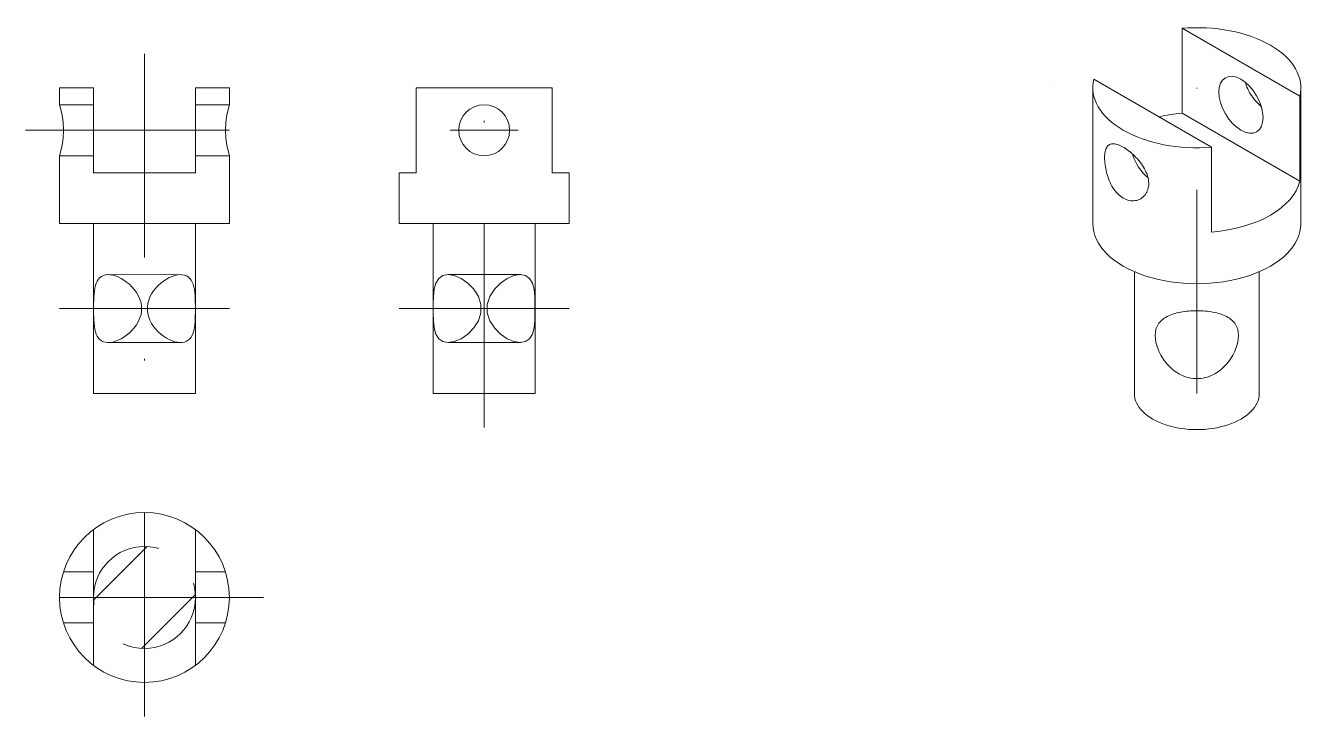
# Model space of a CAD drawing. Header units: millimetres. Extents: x -17 to 58.3, y -9 to 31.7.
import ezdxf

# ---------------------------------------------------------------- set-up
doc = ezdxf.new("R2010")
doc.units = ezdxf.units.MM
doc.linetypes.add('DASHDOT', pattern=[24, 12, -5.95, 0.1, -5.95])
doc.linetypes.add('DASHED2', pattern=[9, 6, -3])
doc.layers.get('0').update_dxf_attribs({"lineweight": 13, "true_color": 0xffffff})
doc.layers.add('center', color=1, linetype='DASHDOT', lineweight=13, true_color=0xff0000)
doc.layers.add('hidden', color=7, linetype='DASHED2', lineweight=13, true_color=0xffffff)

msp = doc.modelspace()

# ---------------------------------------------------------------- linework, layer by layer
for p, q in [((51.095, 31.5), (51.095, 26.5)), ((58.024, 27.5), (51.095, 31.5)), ((-15, 28), (-13, 28)), ((-15, 27), (-15, 28)), ((-13, 23), (-13, 28)), ((-7, 28), (-7, 23)), ((-7, 28), (-5, 28)), ((-5, 28), (-5, 27)), ((14, 28), (6, 28)), ((6, 23), (6, 28)), ((14, 23), (14, 28)), ((45.838, 28), (45.838, 20)), ((52.828, 24.5), (45.899, 28.5)), ((58.085, 28), (58.085, 20)), ((58.024, 27.5), (58.024, 22.5)), ((58.024, 22.5), (51.095, 26.5)), ((52.828, 24.5), (52.828, 19.5)), ((-15, 20), (-15, 24)), ((-5, 24), (-5, 20)), ((-13, 23), (-7, 23)), ((5, 20), (5, 23)), ((5, 23), (6, 23)), ((14, 23), (15, 23)), ((15, 23), (15, 20)), ((-5, 20), (-15, 20)), ((-13, 10), (-13, 20)), ((-7, 20), (-7, 10)), ((15, 20), (5, 20)), ((7, 10), (7, 20)), ((13, 20), (13, 10)), ((48.287, 17.171), (48.287, 9.999)), ((55.636, 17.171), (55.636, 9.999)), ((-7, 10), (-13, 10)), ((13, 10), (7, 10)), ((-13, 2), (-13, -6)), ((-7, 2), (-7, -6))]:
    msp.add_line(p, q)
for points in [[(43.301, 28), (43.301, 28)], [(43.301, 28), (43.301, 28)], [(43.301, 28), (43.301, 28)], [(43.301, 28), (43.301, 28)], [(55.756, 26.894), (55.673, 26.97), (55.586, 27.055), (55.502, 27.143), (55.42, 27.234), (55.341, 27.328), (55.265, 27.425), (55.194, 27.524), (55.127, 27.625), (55.065, 27.727), (55.009, 27.831), (54.958, 27.936), (54.914, 28.041), (54.876, 28.146), (54.845, 28.251), (54.832, 28.31)], [(-15, 24), (-14.978, 24.073), (-14.922, 24.286), (-14.851, 24.618), (-14.792, 25.036), (-14.77, 25.5), (-14.792, 25.964), (-14.851, 26.382), (-14.922, 26.714), (-14.978, 26.927), (-15, 27)], [(-5, 27), (-5.022, 26.927), (-5.078, 26.714), (-5.149, 26.382), (-5.208, 25.964), (-5.23, 25.5), (-5.208, 25.036), (-5.149, 24.618), (-5.078, 24.286), (-5.022, 24.073), (-5, 24)], [(47.631, 21.5), (47.718, 21.454), (47.806, 21.416), (47.895, 21.386), (47.984, 21.364), (48.074, 21.349), (48.163, 21.343), (48.25, 21.345), (48.337, 21.355), (48.421, 21.373), (48.503, 21.398), (48.582, 21.431), (48.658, 21.471), (48.729, 21.518), (48.796, 21.572), (48.858, 21.632), (48.914, 21.698), (48.965, 21.769), (49.009, 21.846), (49.047, 21.927), (49.078, 22.013), (49.102, 22.102), (49.118, 22.195), (49.128, 22.291), (49.13, 22.39), (49.124, 22.491), (49.111, 22.593), (49.091, 22.697), (49.063, 22.801), (49.029, 22.907), (48.988, 23.012), (48.94, 23.117), (48.887, 23.221), (48.827, 23.324), (48.763, 23.426), (48.694, 23.526), (48.62, 23.624), (48.543, 23.719), (48.463, 23.812), (48.379, 23.901), (48.294, 23.988), (48.207, 24.07), (48.118, 24.149), (48.029, 24.224), (47.94, 24.294), (47.85, 24.359), (47.762, 24.419), (47.674, 24.474), (47.589, 24.524), (47.505, 24.568), (47.423, 24.606), (47.344, 24.638), (47.267, 24.664), (47.194, 24.683), (47.124, 24.696), (47.057, 24.702), (46.995, 24.701), (46.936, 24.693), (46.88, 24.679), (46.829, 24.658), (46.782, 24.629), (46.739, 24.594), (46.7, 24.552), (46.666, 24.503), (46.635, 24.448), (46.608, 24.385), (46.586, 24.317), (46.567, 24.243), (46.552, 24.162), (46.542, 24.077), (46.535, 23.986), (46.532, 23.89), (46.533, 23.789), (46.538, 23.685), (46.546, 23.577), (46.559, 23.467), (46.576, 23.354), (46.596, 23.238), (46.621, 23.122), (46.65, 23.005), (46.683, 22.887), (46.719, 22.771), (46.76, 22.655), (46.805, 22.541), (46.854, 22.429), (46.908, 22.32), (46.965, 22.214), (47.025, 22.112), (47.09, 22.015), (47.158, 21.923), (47.23, 21.837), (47.305, 21.756), (47.383, 21.681), (47.463, 21.614), (47.546, 21.553), (47.631, 21.5)], [(-10.167, 15), (-10.18, 15.199), (-10.22, 15.396), (-10.284, 15.59), (-10.371, 15.777), (-10.478, 15.957), (-10.602, 16.127), (-10.74, 16.286), (-10.89, 16.432), (-11.048, 16.564), (-11.21, 16.68), (-11.376, 16.78), (-11.541, 16.862), (-11.703, 16.925), (-11.861, 16.97), (-12.013, 16.994), (-12.156, 16.999), (-12.29, 16.984), (-12.413, 16.95), (-12.523, 16.896), (-12.622, 16.823), (-12.707, 16.732), (-12.78, 16.624), (-12.84, 16.5), (-12.887, 16.36), (-12.924, 16.208), (-12.951, 16.043), (-12.97, 15.868), (-12.982, 15.684), (-12.99, 15.494), (-12.994, 15.298), (-12.995, 15.1), (-12.995, 14.9), (-12.994, 14.702), (-12.99, 14.506), (-12.982, 14.316), (-12.97, 14.132), (-12.951, 13.957), (-12.924, 13.792), (-12.887, 13.64), (-12.84, 13.5), (-12.78, 13.376), (-12.707, 13.268), (-12.622, 13.177), (-12.523, 13.104), (-12.413, 13.05), (-12.29, 13.016), (-12.156, 13.001), (-12.013, 13.006), (-11.861, 13.03), (-11.703, 13.075), (-11.541, 13.138), (-11.376, 13.22), (-11.21, 13.32), (-11.048, 13.436), (-10.89, 13.568), (-10.74, 13.714), (-10.602, 13.873), (-10.478, 14.043), (-10.371, 14.223), (-10.284, 14.41), (-10.22, 14.604), (-10.18, 14.801), (-10.167, 15)], [(12.121, 13), (12.433, 13.058), (12.674, 13.229), (12.841, 13.503), (12.937, 13.864), (12.981, 14.291), (12.994, 14.759), (12.994, 15.241), (12.981, 15.709), (12.937, 16.136), (12.841, 16.497), (12.674, 16.771), (12.433, 16.942), (12.121, 17), (11.756, 16.942), (11.36, 16.771), (10.965, 16.497), (10.61, 16.136), (10.336, 15.709), (10.186, 15.241), (10.186, 14.759), (10.336, 14.291), (10.61, 13.864), (10.965, 13.503), (11.36, 13.229), (11.756, 13.058), (12.121, 13)], [(51.962, 10.879), (52.084, 10.882), (52.205, 10.893), (52.327, 10.912), (52.447, 10.937), (52.566, 10.969), (52.684, 11.009), (52.799, 11.055), (52.913, 11.108), (53.024, 11.167), (53.133, 11.233), (53.239, 11.304), (53.341, 11.382), (53.441, 11.464), (53.536, 11.551), (53.628, 11.643), (53.715, 11.739), (53.798, 11.839), (53.877, 11.943), (53.95, 12.049), (54.019, 12.157), (54.083, 12.268), (54.141, 12.38), (54.194, 12.493), (54.242, 12.606), (54.284, 12.719), (54.32, 12.832), (54.35, 12.943), (54.374, 13.053), (54.392, 13.161), (54.404, 13.266), (54.41, 13.369), (54.41, 13.468), (54.404, 13.565), (54.392, 13.658), (54.374, 13.747), (54.35, 13.833), (54.32, 13.915), (54.284, 13.993), (54.242, 14.067), (54.194, 14.138), (54.141, 14.205), (54.083, 14.268), (54.019, 14.328), (53.95, 14.384), (53.877, 14.437), (53.798, 14.486), (53.715, 14.532), (53.628, 14.576), (53.536, 14.616), (53.441, 14.653), (53.341, 14.687), (53.239, 14.718), (53.133, 14.746), (53.024, 14.771), (52.913, 14.794), (52.799, 14.814), (52.684, 14.831), (52.566, 14.846), (52.447, 14.858), (52.327, 14.867), (52.205, 14.874), (52.084, 14.878), (51.962, 14.879), (51.839, 14.878), (51.718, 14.874), (51.596, 14.867), (51.476, 14.858), (51.357, 14.846), (51.24, 14.831), (51.124, 14.814), (51.01, 14.794), (50.899, 14.771), (50.79, 14.746), (50.684, 14.718), (50.582, 14.687), (50.482, 14.653), (50.387, 14.616), (50.295, 14.576), (50.208, 14.532), (50.125, 14.486), (50.046, 14.437), (49.973, 14.384), (49.904, 14.328), (49.84, 14.268), (49.782, 14.205), (49.729, 14.138), (49.681, 14.067), (49.64, 13.993), (49.604, 13.915), (49.573, 13.833), (49.549, 13.747), (49.531, 13.658), (49.519, 13.565), (49.513, 13.468), (49.513, 13.369), (49.519, 13.266), (49.531, 13.161), (49.549, 13.053), (49.573, 12.943), (49.604, 12.832), (49.64, 12.719), (49.681, 12.606), (49.729, 12.493), (49.782, 12.38), (49.84, 12.268), (49.904, 12.157), (49.973, 12.049), (50.046, 11.943), (50.125, 11.839), (50.208, 11.739), (50.295, 11.643), (50.387, 11.551), (50.482, 11.464), (50.582, 11.382), (50.684, 11.304), (50.79, 11.233), (50.899, 11.167), (51.01, 11.108), (51.124, 11.055), (51.24, 11.009), (51.357, 10.969), (51.476, 10.937), (51.596, 10.912), (51.718, 10.893), (51.839, 10.882), (51.962, 10.879)]]:
    msp.add_lwpolyline(points)
for centre, radius in [((10, 25.5), 1.5), ((-10, -2), 5)]:
    msp.add_circle(centre, radius)
for centre, major_axis, start_param, end_param in [((51.962, 28), (-6.124, 0), 2.999696, 4.854286), ((51.962, 28), (-6.124, 0), 6.141288, 7.995879), ((51.962, 23), (-6.124, 0), 4.854286, 5.08627), ((49.363, 24), (0.919, -1.591), 4.327537, 5.287379), ((51.962, 23), (-6.124, 0), 1.712693, 2.999696), ((51.962, 20), (-6.124, 0), 0, 3.141593), ((51.962, 9.999), (-3.674, 0), 0, 3.141593)]:
    msp.add_ellipse(centre, major_axis=major_axis, ratio=0.57735, start_param=start_param, end_param=end_param)
msp.add_ellipse((54.56, 27), major_axis=(0.919, -1.591), ratio=0.57735)
at = {"layer": 'center'}
for p, q in [((-10, 30), (-10, 8)), ((10, 8), (10, 30)), ((51.962, 10), (51.962, 28)), ((-17, 25.5), (-3, 25.5)), ((12, 25.5), (8, 25.5)), ((-15, 15), (-5, 15)), ((5, 15), (15, 15)), ((-10, -9), (-10, 5)), ((-3, -2), (-17, -2))]:
    msp.add_line(p, q, dxfattribs=at)
msp.add_lwpolyline([(43.301, 28), (43.301, 28)], dxfattribs=at)
msp.add_lwpolyline([(43.301, 28), (43.301, 28)], dxfattribs=at)
at = {"layer": 'hidden'}
for p, q in [((-13, 27), (-15, 27)), ((-5, 27), (-7, 27)), ((-13, 24), (-15, 24)), ((-5, 24), (-7, 24)), ((-7.879, 16.998), (-12.121, 17)), ((7.914, 17), (12.155, 17)), ((-7.879, 13), (-12.121, 13)), ((7.914, 13), (12.155, 13)), ((-9.833, 0.995), (-12.995, -2.167)), ((-13, -0.5), (-14.77, -0.5)), ((-7, -0.5), (-5.23, -0.5)), ((-7.005, -1.833), (-10.167, -4.995)), ((-13, -3.5), (-14.77, -3.5)), ((-7, -3.5), (-5.23, -3.5))]:
    msp.add_line(p, q, dxfattribs=at)
for points in [[(-7.005, 15), (-7.005, 15.199), (-7.008, 15.396), (-7.013, 15.59), (-7.023, 15.777), (-7.038, 15.957), (-7.061, 16.127), (-7.093, 16.286), (-7.135, 16.432), (-7.189, 16.564), (-7.255, 16.68), (-7.334, 16.78), (-7.426, 16.862), (-7.531, 16.925), (-7.647, 16.97), (-7.776, 16.994), (-7.914, 16.999), (-8.062, 16.984), (-8.217, 16.95), (-8.377, 16.896), (-8.542, 16.823), (-8.707, 16.732), (-8.871, 16.624), (-9.032, 16.5), (-9.186, 16.36), (-9.33, 16.208), (-9.462, 16.043), (-9.578, 15.868), (-9.675, 15.684), (-9.751, 15.494), (-9.803, 15.298), (-9.83, 15.1), (-9.83, 14.9), (-9.803, 14.702), (-9.751, 14.506), (-9.675, 14.316), (-9.578, 14.132), (-9.462, 13.957), (-9.33, 13.792), (-9.186, 13.64), (-9.032, 13.5), (-8.871, 13.376), (-8.707, 13.268), (-8.542, 13.177), (-8.377, 13.104), (-8.217, 13.05), (-8.062, 13.016), (-7.914, 13.001), (-7.776, 13.006), (-7.647, 13.03), (-7.531, 13.075), (-7.426, 13.138), (-7.334, 13.22), (-7.255, 13.32), (-7.189, 13.436), (-7.135, 13.568), (-7.093, 13.714), (-7.061, 13.873), (-7.038, 14.043), (-7.023, 14.223), (-7.013, 14.41), (-7.008, 14.604), (-7.005, 14.801), (-7.005, 15)], [(7.879, 13), (8.244, 13.058), (8.64, 13.229), (9.035, 13.503), (9.39, 13.864), (9.664, 14.291), (9.814, 14.759), (9.814, 15.241), (9.664, 15.709), (9.39, 16.136), (9.035, 16.497), (8.64, 16.771), (8.244, 16.942), (7.879, 17), (7.567, 16.942), (7.326, 16.771), (7.159, 16.497), (7.063, 16.136), (7.019, 15.709), (7.006, 15.241), (7.006, 14.759), (7.019, 14.291), (7.063, 13.864), (7.159, 13.503), (7.326, 13.229), (7.567, 13.058), (7.879, 13)]]:
    msp.add_lwpolyline(points, dxfattribs=at)
msp.add_circle((-10, -2), 3, dxfattribs=at)

doc.saveas('drawing.dxf')
